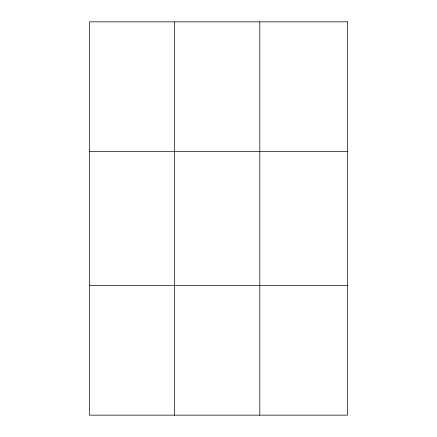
<?xml version="1.0" encoding="UTF-8"?>
<svg xmlns="http://www.w3.org/2000/svg" width="437" height="437" viewBox="0 0 437 437"><rect width="100%" height="100%" fill="white"/><g stroke="black" fill="none" stroke-linecap="round" stroke-linejoin="round"><path stroke-width="0.66" d="M174.603 21.85L174.603 415.15M259.813 21.85L259.813 415.15M89.399 151.639L347.601 151.639M89.399 285.361L347.601 285.361M347.601 21.85L347.601 415.15L89.399 415.15L89.399 21.85L347.601 21.85"/></g></svg>
